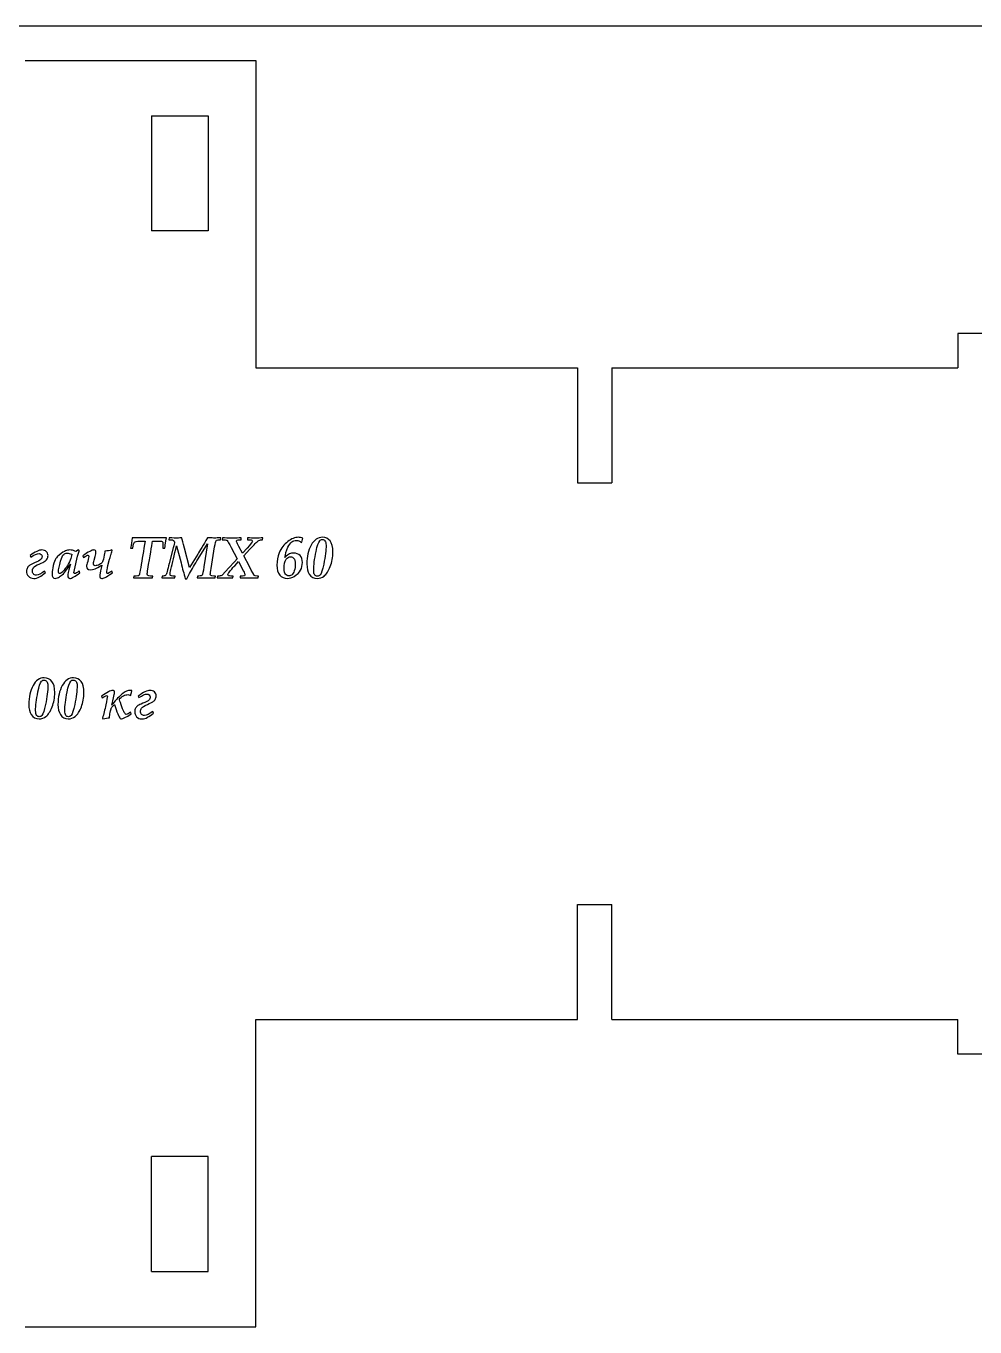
# Model space of a CAD drawing. Header units: millimetres. Extents: x 0 to 148, y -148 to 0.
# Drawn here: x 33.3 to 74.6, y -56.6 to 0 of the extents above; entities that cross this region are included whole.
import ezdxf

# ---------------------------------------------------------------- set-up
doc = ezdxf.new("R2010")
doc.units = ezdxf.units.MM
doc.linetypes.add('K5LT32768', pattern=[0])
doc.linetypes.add('K5LT_BASIC', pattern=[0])

# ---------------------------------------------------------------- blocks, each defined once
blk = doc.blocks.new('U0')
at = {"color": 5, "linetype": 'K5LT_BASIC', "true_color": 0x0000ff}
blk.add_line((148, 0), (0, 0), dxfattribs=at)

msp = doc.modelspace()

# ---------------------------------------------------------------- linework, layer by layer
at = {"color": 5, "linetype": 'K5LT_BASIC', "true_color": 0x0000ff}
for p, q in [((33.253, -1.5), (43.288, -1.5)), ((43.288, -1.5), (43.288, -14.871)), ((38.746, -3.913), (38.746, -8.913)), ((38.746, -3.913), (41.216, -3.913)), ((41.216, -3.913), (41.216, -8.913)), ((41.216, -8.913), (38.746, -8.913)), ((75.312, -13.371), (73.812, -13.371)), ((73.812, -13.371), (73.812, -14.871)), ((43.288, -14.871), (57.275, -14.871)), ((57.275, -14.871), (57.275, -19.871)), ((58.775, -14.871), (58.775, -19.871)), ((58.775, -14.871), (73.812, -14.871)), ((57.275, -19.871), (58.775, -19.871)), ((57.275, -43.218), (57.275, -38.218)), ((57.275, -38.218), (58.775, -38.218)), ((58.775, -43.218), (58.775, -38.218)), ((43.288, -43.218), (57.275, -43.218)), ((43.288, -56.589), (43.288, -43.218)), ((58.775, -43.218), (73.812, -43.218)), ((73.812, -44.718), (73.812, -43.218)), ((75.312, -44.718), (73.812, -44.718)), ((38.746, -54.176), (38.746, -49.176)), ((41.216, -49.176), (38.746, -49.176)), ((41.216, -54.176), (41.216, -49.176)), ((38.746, -54.176), (41.216, -54.176)), ((33.253, -56.589), (43.288, -56.589))]:
    msp.add_line(p, q, dxfattribs=at)
at = {"color": 250, "linetype": 'K5LT32768', "true_color": 0x333333}
for points, knots in [([(37.967, -24.009), (37.967, -24.009), (37.981, -23.925), (37.981, -23.925), (38.084, -23.925), (38.084, -23.925), (38.138, -23.925), (38.172, -23.919), (38.187, -23.909), (38.203, -23.898), (38.214, -23.878), (38.222, -23.849), (38.23, -23.82), (38.249, -23.72), (38.28, -23.549), (38.339, -23.198), (38.403, -22.816), (38.472, -22.401), (38.472, -22.401), (38.345, -22.401), (38.345, -22.401), (38.188, -22.401), (38.084, -22.411), (38.034, -22.431), (37.998, -22.445), (37.971, -22.505), (37.954, -22.609), (37.954, -22.609), (37.938, -22.709), (37.938, -22.709), (37.841, -22.709), (37.841, -22.709), (37.868, -22.563), (37.888, -22.416), (37.903, -22.268), (37.903, -22.268), (37.917, -22.256), (37.917, -22.256), (38.439, -22.264), (38.439, -22.264), (38.791, -22.264), (38.791, -22.264), (39.066, -22.264), (39.264, -22.261), (39.384, -22.256), (39.384, -22.256), (39.403, -22.268), (39.403, -22.268), (39.378, -22.397), (39.378, -22.397), (39.353, -22.525), (39.337, -22.628), (39.329, -22.709), (39.329, -22.709), (39.235, -22.709), (39.235, -22.709), (39.242, -22.622), (39.245, -22.555), (39.245, -22.508), (39.245, -22.461), (39.234, -22.431), (39.212, -22.419), (39.19, -22.407), (39.121, -22.401), (39.005, -22.401), (39.005, -22.401), (38.794, -22.401), (38.794, -22.401), (38.754, -22.641), (38.686, -23.049), (38.59, -23.626), (38.572, -23.736), (38.563, -23.81), (38.563, -23.848), (38.563, -23.875), (38.572, -23.895), (38.589, -23.907), (38.607, -23.919), (38.645, -23.925), (38.703, -23.925), (38.703, -23.925), (38.807, -23.925), (38.807, -23.925), (38.793, -24.009), (38.793, -24.009), (38.608, -24), (38.459, -23.996), (38.345, -23.996), (38.222, -23.996), (38.096, -24), (37.967, -24.009)], [0, 0, 0, 0, 0.030303, 0.030303, 0.060606, 0.060606, 0.060606, 0.090909, 0.090909, 0.090909, 0.121212, 0.121212, 0.121212, 0.151515, 0.151515, 0.151515, 0.181818, 0.181818, 0.181818, 0.212121, 0.212121, 0.212121, 0.242424, 0.242424, 0.242424, 0.272727, 0.272727, 0.272727, 0.30303, 0.30303, 0.333333, 0.333333, 0.333333, 0.363636, 0.363636, 0.363636, 0.393939, 0.393939, 0.424242, 0.424242, 0.454545, 0.454545, 0.454545, 0.484848, 0.484848, 0.484848, 0.515152, 0.515152, 0.545455, 0.545455, 0.545455, 0.575758, 0.575758, 0.575758, 0.606061, 0.606061, 0.606061, 0.636364, 0.636364, 0.636364, 0.666667, 0.666667, 0.666667, 0.69697, 0.69697, 0.69697, 0.727273, 0.727273, 0.727273, 0.757576, 0.757576, 0.757576, 0.787879, 0.787879, 0.787879, 0.818182, 0.818182, 0.818182, 0.848485, 0.848485, 0.848485, 0.878788, 0.878788, 0.909091, 0.909091, 0.909091, 0.939394, 0.939394, 0.939394, 1, 1, 1, 1]), ([(39.2, -24.009), (39.2, -24.009), (39.213, -23.925), (39.213, -23.925), (39.259, -23.925), (39.259, -23.925), (39.318, -23.925), (39.357, -23.908), (39.376, -23.875), (39.395, -23.841), (39.443, -23.673), (39.521, -23.372), (39.521, -23.372), (39.693, -22.701), (39.693, -22.701), (39.729, -22.561), (39.748, -22.475), (39.748, -22.414), (39.736, -22.39), (39.712, -22.374), (39.689, -22.358), (39.65, -22.35), (39.596, -22.35), (39.596, -22.35), (39.496, -22.35), (39.496, -22.35), (39.51, -22.266), (39.51, -22.266), (39.562, -22.27), (39.675, -22.271), (39.85, -22.271), (39.958, -22.271), (40.031, -22.27), (40.07, -22.266), (40.088, -22.343), (40.126, -22.491), (40.184, -22.709), (40.184, -22.709), (40.407, -23.55), (40.407, -23.55), (40.76, -22.973), (40.76, -22.973), (40.853, -22.819), (40.993, -22.583), (41.178, -22.266), (41.343, -22.27), (41.448, -22.271), (41.49, -22.271), (41.561, -22.271), (41.65, -22.27), (41.758, -22.266), (41.758, -22.266), (41.744, -22.35), (41.744, -22.35), (41.686, -22.35), (41.686, -22.35), (41.621, -22.35), (41.579, -22.363), (41.559, -22.388), (41.54, -22.413), (41.518, -22.501), (41.493, -22.651), (41.493, -22.651), (41.337, -23.596), (41.337, -23.596), (41.315, -23.721), (41.305, -23.803), (41.305, -23.844), (41.305, -23.875), (41.313, -23.896), (41.331, -23.908), (41.349, -23.919), (41.389, -23.925), (41.452, -23.925), (41.452, -23.925), (41.528, -23.925), (41.528, -23.925), (41.514, -24.009), (41.514, -24.009), (41.1, -24.001), (41.1, -24.001), (41.051, -24.001), (40.929, -24.004), (40.734, -24.009), (40.734, -24.009), (40.748, -23.925), (40.748, -23.925), (40.813, -23.925), (40.813, -23.925), (40.885, -23.925), (40.93, -23.911), (40.949, -23.883), (40.967, -23.856), (40.993, -23.737), (41.026, -23.529), (41.026, -23.529), (41.183, -22.52), (41.183, -22.52), (40.778, -23.174), (40.778, -23.174), (40.628, -23.414), (40.502, -23.629), (40.399, -23.82), (40.399, -23.82), (40.278, -24.039), (40.278, -24.039), (40.211, -24.039), (40.211, -24.039), (40.157, -23.823), (40.097, -23.595), (40.032, -23.353), (40.032, -23.353), (39.836, -22.61), (39.836, -22.61), (39.737, -23.02), (39.655, -23.362), (39.589, -23.635), (39.566, -23.742), (39.554, -23.814), (39.554, -23.853), (39.554, -23.877), (39.563, -23.895), (39.581, -23.907), (39.599, -23.919), (39.632, -23.925), (39.68, -23.925), (39.68, -23.925), (39.773, -23.925), (39.773, -23.925), (39.759, -24.009), (39.759, -24.009), (39.589, -24.004), (39.489, -24.001), (39.46, -24.001), (39.404, -24.001), (39.317, -24.004), (39.2, -24.009)], [0, 0, 0, 0, 0.02, 0.02, 0.04, 0.04, 0.04, 0.06, 0.06, 0.06, 0.08, 0.08, 0.08, 0.1, 0.1, 0.1, 0.12, 0.12, 0.14, 0.14, 0.14, 0.16, 0.16, 0.16, 0.18, 0.18, 0.2, 0.2, 0.2, 0.22, 0.22, 0.22, 0.24, 0.24, 0.24, 0.26, 0.26, 0.26, 0.28, 0.28, 0.3, 0.3, 0.3, 0.32, 0.32, 0.32, 0.34, 0.34, 0.34, 0.36, 0.36, 0.36, 0.38, 0.38, 0.4, 0.4, 0.4, 0.42, 0.42, 0.42, 0.44, 0.44, 0.44, 0.46, 0.46, 0.46, 0.48, 0.48, 0.48, 0.5, 0.5, 0.5, 0.52, 0.52, 0.52, 0.54, 0.54, 0.56, 0.56, 0.58, 0.58, 0.58, 0.6, 0.6, 0.6, 0.62, 0.62, 0.64, 0.64, 0.64, 0.66, 0.66, 0.66, 0.68, 0.68, 0.68, 0.7, 0.7, 0.72, 0.72, 0.72, 0.74, 0.74, 0.74, 0.76, 0.76, 0.78, 0.78, 0.78, 0.8, 0.8, 0.8, 0.82, 0.82, 0.82, 0.84, 0.84, 0.84, 0.86, 0.86, 0.86, 0.88, 0.88, 0.88, 0.9, 0.9, 0.9, 0.92, 0.92, 0.94, 0.94, 0.94, 0.96, 0.96, 0.96, 1, 1, 1, 1]), ([(41.609, -24.009), (41.609, -24.009), (41.622, -23.925), (41.622, -23.925), (41.686, -23.925), (41.686, -23.925), (41.749, -23.925), (41.796, -23.911), (41.827, -23.883), (41.827, -23.883), (42.117, -23.562), (42.117, -23.562), (42.352, -23.309), (42.352, -23.309), (42.473, -23.177), (42.473, -23.177), (42.216, -22.687), (42.216, -22.687), (42.123, -22.509), (42.064, -22.408), (42.04, -22.385), (42.015, -22.362), (41.973, -22.35), (41.912, -22.35), (41.912, -22.35), (41.82, -22.35), (41.82, -22.35), (41.835, -22.266), (41.835, -22.266), (41.945, -22.271), (42.087, -22.274), (42.259, -22.274), (42.418, -22.274), (42.547, -22.271), (42.647, -22.266), (42.647, -22.266), (42.647, -22.35), (42.647, -22.35), (42.59, -22.35), (42.59, -22.35), (42.531, -22.35), (42.492, -22.354), (42.474, -22.363), (42.455, -22.372), (42.446, -22.384), (42.446, -22.415), (42.45, -22.434), (42.458, -22.454), (42.474, -22.492), (42.505, -22.556), (42.551, -22.646), (42.551, -22.646), (42.701, -22.931), (42.701, -22.931), (42.902, -22.713), (42.902, -22.713), (43.059, -22.532), (43.138, -22.428), (43.138, -22.401), (43.138, -22.387), (43.13, -22.375), (43.113, -22.365), (43.096, -22.355), (43.066, -22.35), (43.021, -22.35), (43.021, -22.35), (42.923, -22.35), (42.923, -22.35), (42.928, -22.266), (42.928, -22.266), (43.038, -22.271), (43.148, -22.274), (43.258, -22.274), (43.37, -22.274), (43.482, -22.271), (43.595, -22.266), (43.595, -22.266), (43.582, -22.35), (43.582, -22.35), (43.538, -22.35), (43.538, -22.35), (43.475, -22.35), (43.426, -22.363), (43.393, -22.389), (43.34, -22.428), (43.213, -22.558), (43.011, -22.776), (43.011, -22.776), (42.762, -23.047), (42.762, -23.047), (43.003, -23.508), (43.003, -23.508), (43.127, -23.748), (43.197, -23.878), (43.232, -23.916), (43.276, -23.925), (43.346, -23.925), (43.346, -23.925), (43.397, -23.925), (43.397, -23.925), (43.383, -24.009), (43.383, -24.009), (43.251, -24), (43.125, -23.996), (43.005, -23.996), (42.885, -23.996), (42.751, -24), (42.603, -24.009), (42.603, -24.009), (42.607, -23.925), (42.607, -23.925), (42.71, -23.925), (42.71, -23.925), (42.751, -23.925), (42.779, -23.92), (42.793, -23.91), (42.806, -23.9), (42.813, -23.886), (42.813, -23.867), (42.813, -23.841), (42.792, -23.787), (42.75, -23.706), (42.75, -23.706), (42.535, -23.295), (42.535, -23.295), (42.368, -23.475), (42.368, -23.475), (42.332, -23.513), (42.267, -23.588), (42.174, -23.701), (42.122, -23.766), (42.091, -23.807), (42.083, -23.824), (42.075, -23.841), (42.07, -23.853), (42.07, -23.861), (42.07, -23.882), (42.079, -23.898), (42.096, -23.909), (42.113, -23.919), (42.15, -23.925), (42.205, -23.925), (42.205, -23.925), (42.293, -23.925), (42.293, -23.925), (42.29, -24.009), (42.29, -24.009), (42.162, -24), (42.044, -23.996), (41.937, -23.996), (41.829, -23.996), (41.72, -24), (41.609, -24.009)], [0, 0, 0, 0, 0.017544, 0.017544, 0.035088, 0.035088, 0.035088, 0.052632, 0.052632, 0.052632, 0.070175, 0.070175, 0.087719, 0.087719, 0.105263, 0.105263, 0.122807, 0.122807, 0.122807, 0.140351, 0.140351, 0.140351, 0.157895, 0.157895, 0.157895, 0.175439, 0.175439, 0.192982, 0.192982, 0.192982, 0.210526, 0.210526, 0.210526, 0.22807, 0.22807, 0.22807, 0.245614, 0.245614, 0.263158, 0.263158, 0.263158, 0.280702, 0.280702, 0.280702, 0.298246, 0.298246, 0.315789, 0.315789, 0.315789, 0.333333, 0.333333, 0.333333, 0.350877, 0.350877, 0.368421, 0.368421, 0.368421, 0.385965, 0.385965, 0.385965, 0.403509, 0.403509, 0.403509, 0.421053, 0.421053, 0.421053, 0.438596, 0.438596, 0.45614, 0.45614, 0.45614, 0.473684, 0.473684, 0.473684, 0.491228, 0.491228, 0.491228, 0.508772, 0.508772, 0.526316, 0.526316, 0.526316, 0.54386, 0.54386, 0.54386, 0.561404, 0.561404, 0.561404, 0.578947, 0.578947, 0.596491, 0.596491, 0.596491, 0.614035, 0.614035, 0.631579, 0.631579, 0.631579, 0.649123, 0.649123, 0.666667, 0.666667, 0.666667, 0.684211, 0.684211, 0.684211, 0.701754, 0.701754, 0.701754, 0.719298, 0.719298, 0.736842, 0.736842, 0.736842, 0.754386, 0.754386, 0.754386, 0.77193, 0.77193, 0.77193, 0.789474, 0.789474, 0.789474, 0.807018, 0.807018, 0.824561, 0.824561, 0.824561, 0.842105, 0.842105, 0.842105, 0.859649, 0.859649, 0.859649, 0.877193, 0.877193, 0.877193, 0.894737, 0.894737, 0.894737, 0.912281, 0.912281, 0.912281, 0.929825, 0.929825, 0.947368, 0.947368, 0.947368, 0.964912, 0.964912, 0.964912, 1, 1, 1, 1]), ([(45.281, -22.454), (45.281, -22.454), (45.26, -22.462), (45.26, -22.462), (45.202, -22.404), (45.131, -22.376), (45.045, -22.376), (44.975, -22.376), (44.909, -22.398), (44.847, -22.444), (44.785, -22.489), (44.729, -22.566), (44.68, -22.675), (44.613, -22.824), (44.57, -22.973), (44.55, -23.121), (44.63, -23.042), (44.697, -22.99), (44.751, -22.964), (44.805, -22.939), (44.866, -22.927), (44.933, -22.927), (45.045, -22.927), (45.137, -22.962), (45.207, -23.034), (45.277, -23.105), (45.313, -23.206), (45.313, -23.336), (45.313, -23.458), (45.285, -23.569), (45.23, -23.67), (45.175, -23.77), (45.085, -23.86), (44.959, -23.94), (44.866, -23.999), (44.766, -24.029), (44.659, -24.029), (44.518, -24.029), (44.407, -23.981), (44.325, -23.886), (44.244, -23.79), (44.203, -23.645), (44.203, -23.449), (44.203, -23.266), (44.236, -23.089), (44.304, -22.917), (44.385, -22.712), (44.508, -22.548), (44.672, -22.425), (44.836, -22.302), (44.991, -22.241), (45.138, -22.241), (45.202, -22.241), (45.267, -22.253), (45.333, -22.277), (45.333, -22.277), (45.281, -22.454), (45.281, -22.454)], [0, 0, 0, 0, 0.05, 0.05, 0.05, 0.1, 0.1, 0.1, 0.15, 0.15, 0.15, 0.2, 0.2, 0.2, 0.25, 0.25, 0.25, 0.3, 0.3, 0.3, 0.35, 0.35, 0.35, 0.4, 0.4, 0.4, 0.45, 0.45, 0.45, 0.5, 0.5, 0.5, 0.55, 0.55, 0.55, 0.6, 0.6, 0.6, 0.65, 0.65, 0.65, 0.7, 0.7, 0.7, 0.75, 0.75, 0.75, 0.8, 0.8, 0.8, 0.85, 0.85, 0.85, 0.9, 0.9, 0.9, 1, 1, 1, 1]), ([(45.508, -23.399), (45.508, -23.081), (45.57, -22.808), (45.693, -22.581), (45.816, -22.354), (45.978, -22.241), (46.18, -22.241), (46.321, -22.241), (46.432, -22.293), (46.514, -22.397), (46.595, -22.501), (46.636, -22.665), (46.636, -22.887), (46.636, -23.109), (46.599, -23.316), (46.525, -23.507), (46.452, -23.698), (46.36, -23.838), (46.251, -23.927), (46.169, -23.995), (46.07, -24.029), (45.955, -24.029), (45.809, -24.029), (45.695, -23.967), (45.612, -23.843), (45.543, -23.739), (45.508, -23.592), (45.508, -23.399)], [0, 0, 0, 0, 0.1, 0.1, 0.1, 0.2, 0.2, 0.2, 0.3, 0.3, 0.3, 0.4, 0.4, 0.4, 0.5, 0.5, 0.5, 0.6, 0.6, 0.6, 0.7, 0.7, 0.7, 0.8, 0.8, 0.8, 1, 1, 1, 1]), ([(45.805, -23.667), (45.805, -23.767), (45.819, -23.836), (45.846, -23.875), (45.873, -23.913), (45.911, -23.933), (45.959, -23.933), (46.007, -23.933), (46.048, -23.913), (46.082, -23.874), (46.133, -23.815), (46.185, -23.658), (46.237, -23.404), (46.305, -23.071), (46.339, -22.797), (46.339, -22.582), (46.339, -22.498), (46.323, -22.437), (46.293, -22.397), (46.263, -22.357), (46.224, -22.337), (46.177, -22.337), (46.133, -22.337), (46.094, -22.356), (46.062, -22.393), (46.004, -22.459), (45.952, -22.612), (45.904, -22.852), (45.838, -23.19), (45.805, -23.462), (45.805, -23.667)], [0, 0, 0, 0, 0.090909, 0.090909, 0.090909, 0.181818, 0.181818, 0.181818, 0.272727, 0.272727, 0.272727, 0.363636, 0.363636, 0.363636, 0.454545, 0.454545, 0.454545, 0.545455, 0.545455, 0.545455, 0.636364, 0.636364, 0.636364, 0.727273, 0.727273, 0.727273, 0.818182, 0.818182, 0.818182, 1, 1, 1, 1]), ([(33.465, -23.038), (33.687, -22.873), (33.858, -22.79), (33.98, -22.79), (34.059, -22.79), (34.124, -22.812), (34.173, -22.858), (34.223, -22.903), (34.248, -22.962), (34.248, -23.035), (34.248, -23.088), (34.234, -23.137), (34.206, -23.181), (34.178, -23.226), (34.146, -23.26), (34.107, -23.284), (34.069, -23.307), (33.989, -23.346), (33.867, -23.401), (33.733, -23.46), (33.649, -23.513), (33.616, -23.559), (33.583, -23.605), (33.567, -23.653), (33.567, -23.704), (33.567, -23.756), (33.582, -23.798), (33.611, -23.833), (33.641, -23.867), (33.684, -23.884), (33.74, -23.884), (33.831, -23.884), (33.951, -23.827), (34.099, -23.712), (34.099, -23.712), (34.138, -23.776), (34.138, -23.776), (34.04, -23.854), (33.951, -23.916), (33.872, -23.961), (33.792, -24.006), (33.713, -24.029), (33.635, -24.029), (33.527, -24.029), (33.446, -23.997), (33.393, -23.933), (33.34, -23.869), (33.313, -23.797), (33.313, -23.716), (33.313, -23.66), (33.326, -23.608), (33.354, -23.562), (33.381, -23.516), (33.415, -23.48), (33.456, -23.454), (33.496, -23.428), (33.566, -23.394), (33.666, -23.352), (33.806, -23.292), (33.894, -23.244), (33.931, -23.207), (33.968, -23.17), (33.986, -23.125), (33.986, -23.072), (33.986, -23.035), (33.973, -23.005), (33.948, -22.983), (33.923, -22.961), (33.892, -22.95), (33.856, -22.95), (33.773, -22.95), (33.654, -23), (33.496, -23.102), (33.496, -23.102), (33.465, -23.038), (33.465, -23.038)], [0, 0, 0, 0, 0.038462, 0.038462, 0.038462, 0.076923, 0.076923, 0.076923, 0.115385, 0.115385, 0.115385, 0.153846, 0.153846, 0.153846, 0.192308, 0.192308, 0.192308, 0.230769, 0.230769, 0.230769, 0.269231, 0.269231, 0.269231, 0.307692, 0.307692, 0.307692, 0.346154, 0.346154, 0.346154, 0.384615, 0.384615, 0.384615, 0.423077, 0.423077, 0.423077, 0.461538, 0.461538, 0.461538, 0.5, 0.5, 0.5, 0.538462, 0.538462, 0.538462, 0.576923, 0.576923, 0.576923, 0.615385, 0.615385, 0.615385, 0.653846, 0.653846, 0.653846, 0.692308, 0.692308, 0.692308, 0.730769, 0.730769, 0.730769, 0.769231, 0.769231, 0.769231, 0.807692, 0.807692, 0.807692, 0.846154, 0.846154, 0.846154, 0.884615, 0.884615, 0.884615, 0.923077, 0.923077, 0.923077, 1, 1, 1, 1]), ([(35.605, -23.697), (35.605, -23.697), (35.631, -23.778), (35.631, -23.778), (35.425, -23.945), (35.281, -24.029), (35.198, -24.029), (35.171, -24.029), (35.151, -24.02), (35.137, -24.003), (35.118, -23.979), (35.109, -23.949), (35.109, -23.913), (35.109, -23.864), (35.138, -23.724), (35.195, -23.494), (35.195, -23.494), (35.218, -23.406), (35.218, -23.406), (35.117, -23.565), (35.047, -23.668), (35.008, -23.715), (34.944, -23.795), (34.883, -23.858), (34.826, -23.904), (34.768, -23.95), (34.711, -23.985), (34.654, -24.008), (34.62, -24.022), (34.591, -24.029), (34.567, -24.029), (34.522, -24.029), (34.487, -24.012), (34.462, -23.978), (34.436, -23.944), (34.423, -23.888), (34.423, -23.808), (34.423, -23.713), (34.441, -23.599), (34.477, -23.466), (34.513, -23.333), (34.552, -23.229), (34.592, -23.157), (34.613, -23.119), (34.659, -23.072), (34.728, -23.018), (34.86, -22.914), (34.953, -22.85), (35.008, -22.826), (35.062, -22.801), (35.121, -22.79), (35.184, -22.79), (35.23, -22.79), (35.275, -22.795), (35.319, -22.805), (35.364, -22.815), (35.408, -22.831), (35.451, -22.852), (35.451, -22.852), (35.566, -22.79), (35.566, -22.79), (35.607, -22.815), (35.607, -22.815), (35.6, -22.83), (35.592, -22.856), (35.581, -22.891), (35.581, -22.891), (35.534, -23.058), (35.534, -23.058), (35.394, -23.654), (35.394, -23.654), (35.382, -23.706), (35.376, -23.747), (35.376, -23.775), (35.376, -23.804), (35.386, -23.818), (35.406, -23.818), (35.441, -23.818), (35.508, -23.778), (35.605, -23.697)], [0, 0, 0, 0, 0.035714, 0.035714, 0.035714, 0.071429, 0.071429, 0.071429, 0.107143, 0.107143, 0.107143, 0.142857, 0.142857, 0.142857, 0.178571, 0.178571, 0.178571, 0.214286, 0.214286, 0.214286, 0.25, 0.25, 0.25, 0.285714, 0.285714, 0.285714, 0.321429, 0.321429, 0.321429, 0.357143, 0.357143, 0.357143, 0.392857, 0.392857, 0.392857, 0.428571, 0.428571, 0.428571, 0.464286, 0.464286, 0.464286, 0.5, 0.5, 0.5, 0.535714, 0.535714, 0.535714, 0.571429, 0.571429, 0.571429, 0.607143, 0.607143, 0.607143, 0.642857, 0.642857, 0.642857, 0.678571, 0.678571, 0.678571, 0.714286, 0.714286, 0.75, 0.75, 0.75, 0.785714, 0.785714, 0.785714, 0.821429, 0.821429, 0.857143, 0.857143, 0.857143, 0.892857, 0.892857, 0.892857, 0.928571, 0.928571, 0.928571, 1, 1, 1, 1]), ([(35.28, -22.979), (35.243, -22.961), (35.207, -22.947), (35.173, -22.938), (35.139, -22.929), (35.105, -22.924), (35.073, -22.924), (35.016, -22.924), (34.968, -22.943), (34.928, -22.982), (34.888, -23.02), (34.844, -23.117), (34.797, -23.273), (34.734, -23.478), (34.703, -23.632), (34.703, -23.734), (34.703, -23.763), (34.708, -23.785), (34.718, -23.799), (34.728, -23.814), (34.739, -23.821), (34.752, -23.821), (34.765, -23.821), (34.781, -23.814), (34.803, -23.8), (34.859, -23.762), (34.923, -23.697), (34.997, -23.603), (35.07, -23.509), (35.131, -23.412), (35.179, -23.311), (35.226, -23.209), (35.257, -23.119), (35.269, -23.041), (35.269, -23.041), (35.28, -22.979), (35.28, -22.979)], [0, 0, 0, 0, 0.076923, 0.076923, 0.076923, 0.153846, 0.153846, 0.153846, 0.230769, 0.230769, 0.230769, 0.307692, 0.307692, 0.307692, 0.384615, 0.384615, 0.384615, 0.461538, 0.461538, 0.461538, 0.538462, 0.538462, 0.538462, 0.615385, 0.615385, 0.615385, 0.692308, 0.692308, 0.692308, 0.769231, 0.769231, 0.769231, 0.846154, 0.846154, 0.846154, 1, 1, 1, 1]), ([(37.041, -22.813), (37.014, -22.892), (36.994, -22.958), (36.98, -23.009), (36.98, -23.009), (36.948, -23.12), (36.948, -23.12), (36.937, -23.147), (36.93, -23.172), (36.925, -23.194), (36.925, -23.194), (36.856, -23.468), (36.856, -23.468), (36.821, -23.607), (36.804, -23.708), (36.804, -23.773), (36.804, -23.803), (36.813, -23.818), (36.832, -23.818), (36.851, -23.818), (36.883, -23.804), (36.928, -23.775), (36.973, -23.747), (37.004, -23.724), (37.019, -23.706), (37.019, -23.706), (37.048, -23.78), (37.048, -23.78), (36.895, -23.89), (36.79, -23.959), (36.731, -23.987), (36.672, -24.015), (36.626, -24.029), (36.591, -24.029), (36.526, -24.029), (36.494, -23.992), (36.494, -23.917), (36.494, -23.869), (36.515, -23.756), (36.558, -23.581), (36.558, -23.581), (36.593, -23.446), (36.593, -23.446), (36.536, -23.482), (36.536, -23.482), (36.365, -23.596), (36.211, -23.653), (36.075, -23.653), (35.975, -23.653), (35.925, -23.606), (35.925, -23.511), (35.925, -23.469), (35.941, -23.393), (35.972, -23.285), (35.972, -23.285), (35.998, -23.193), (35.998, -23.193), (36.01, -23.148), (36.017, -23.108), (36.017, -23.073), (36.017, -23.035), (36.005, -23.016), (35.982, -23.016), (35.955, -23.016), (35.892, -23.049), (35.792, -23.115), (35.792, -23.115), (35.762, -23.044), (35.762, -23.044), (35.998, -22.874), (36.159, -22.79), (36.246, -22.79), (36.302, -22.79), (36.33, -22.823), (36.33, -22.889), (36.33, -22.925), (36.318, -22.989), (36.293, -23.081), (36.293, -23.081), (36.251, -23.238), (36.251, -23.238), (36.23, -23.315), (36.22, -23.37), (36.22, -23.403), (36.22, -23.451), (36.248, -23.475), (36.305, -23.475), (36.36, -23.475), (36.421, -23.458), (36.486, -23.425), (36.552, -23.391), (36.592, -23.361), (36.608, -23.334), (36.623, -23.308), (36.646, -23.232), (36.676, -23.107), (36.706, -22.982), (36.722, -22.893), (36.724, -22.839), (36.826, -22.835), (36.925, -22.818), (37.02, -22.79), (37.02, -22.79), (37.041, -22.813), (37.041, -22.813)], [0, 0, 0, 0, 0.027778, 0.027778, 0.027778, 0.055556, 0.055556, 0.055556, 0.083333, 0.083333, 0.083333, 0.111111, 0.111111, 0.111111, 0.138889, 0.138889, 0.138889, 0.166667, 0.166667, 0.166667, 0.194444, 0.194444, 0.194444, 0.222222, 0.222222, 0.222222, 0.25, 0.25, 0.25, 0.277778, 0.277778, 0.277778, 0.305556, 0.305556, 0.305556, 0.333333, 0.333333, 0.333333, 0.361111, 0.361111, 0.361111, 0.388889, 0.388889, 0.416667, 0.416667, 0.416667, 0.444444, 0.444444, 0.444444, 0.472222, 0.472222, 0.472222, 0.5, 0.5, 0.5, 0.527778, 0.527778, 0.527778, 0.555556, 0.555556, 0.555556, 0.583333, 0.583333, 0.583333, 0.611111, 0.611111, 0.611111, 0.638889, 0.638889, 0.638889, 0.666667, 0.666667, 0.666667, 0.694444, 0.694444, 0.694444, 0.722222, 0.722222, 0.722222, 0.75, 0.75, 0.75, 0.777778, 0.777778, 0.777778, 0.805556, 0.805556, 0.805556, 0.833333, 0.833333, 0.833333, 0.861111, 0.861111, 0.861111, 0.888889, 0.888889, 0.888889, 0.916667, 0.916667, 0.916667, 0.944444, 0.944444, 0.944444, 1, 1, 1, 1]), ([(44.515, -23.611), (44.515, -23.717), (44.534, -23.795), (44.573, -23.845), (44.612, -23.895), (44.664, -23.92), (44.73, -23.92), (44.78, -23.92), (44.824, -23.904), (44.896, -23.842), (44.929, -23.783), (44.957, -23.695), (44.986, -23.607), (45, -23.505), (45, -23.39), (45, -23.281), (44.982, -23.204), (44.944, -23.157), (44.907, -23.11), (44.855, -23.087), (44.789, -23.087), (44.711, -23.087), (44.65, -23.122), (44.606, -23.192), (44.545, -23.288), (44.515, -23.427), (44.515, -23.611)], [0, 0, 0, 0, 0.1, 0.1, 0.1, 0.2, 0.2, 0.2, 0.3, 0.3, 0.4, 0.4, 0.4, 0.5, 0.5, 0.5, 0.6, 0.6, 0.6, 0.7, 0.7, 0.7, 0.8, 0.8, 0.8, 1, 1, 1, 1]), ([(33.411, -29.509), (33.411, -29.19), (33.473, -28.918), (33.596, -28.691), (33.719, -28.464), (33.881, -28.35), (34.082, -28.35), (34.224, -28.35), (34.335, -28.403), (34.416, -28.507), (34.498, -28.611), (34.539, -28.774), (34.539, -28.997), (34.539, -29.219), (34.502, -29.426), (34.428, -29.617), (34.354, -29.808), (34.263, -29.948), (34.154, -30.037), (34.071, -30.105), (33.973, -30.139), (33.857, -30.139), (33.712, -30.139), (33.598, -30.077), (33.515, -29.953), (33.446, -29.849), (33.411, -29.701), (33.411, -29.509)], [0, 0, 0, 0, 0.1, 0.1, 0.1, 0.2, 0.2, 0.2, 0.3, 0.3, 0.3, 0.4, 0.4, 0.4, 0.5, 0.5, 0.5, 0.6, 0.6, 0.6, 0.7, 0.7, 0.7, 0.8, 0.8, 0.8, 1, 1, 1, 1]), ([(33.708, -29.777), (33.708, -29.877), (33.722, -29.946), (33.749, -29.985), (33.776, -30.023), (33.814, -30.042), (33.862, -30.042), (33.91, -30.042), (33.951, -30.023), (33.984, -29.984), (34.036, -29.924), (34.088, -29.767), (34.14, -29.514), (34.208, -29.181), (34.241, -28.906), (34.241, -28.691), (34.241, -28.608), (34.226, -28.546), (34.196, -28.507), (34.166, -28.467), (34.127, -28.447), (34.08, -28.447), (34.036, -28.447), (33.997, -28.466), (33.965, -28.503), (33.907, -28.569), (33.854, -28.722), (33.807, -28.962), (33.741, -29.3), (33.708, -29.572), (33.708, -29.777)], [0, 0, 0, 0, 0.090909, 0.090909, 0.090909, 0.181818, 0.181818, 0.181818, 0.272727, 0.272727, 0.272727, 0.363636, 0.363636, 0.363636, 0.454545, 0.454545, 0.454545, 0.545455, 0.545455, 0.545455, 0.636364, 0.636364, 0.636364, 0.727273, 0.727273, 0.727273, 0.818182, 0.818182, 0.818182, 1, 1, 1, 1]), ([(34.681, -29.509), (34.681, -29.19), (34.743, -28.918), (34.866, -28.691), (34.989, -28.464), (35.151, -28.35), (35.352, -28.35), (35.494, -28.35), (35.605, -28.403), (35.686, -28.507), (35.768, -28.611), (35.809, -28.774), (35.809, -28.997), (35.809, -29.219), (35.772, -29.426), (35.698, -29.617), (35.624, -29.808), (35.533, -29.948), (35.424, -30.037), (35.341, -30.105), (35.243, -30.139), (35.127, -30.139), (34.982, -30.139), (34.868, -30.077), (34.785, -29.953), (34.716, -29.849), (34.681, -29.701), (34.681, -29.509)], [0, 0, 0, 0, 0.1, 0.1, 0.1, 0.2, 0.2, 0.2, 0.3, 0.3, 0.3, 0.4, 0.4, 0.4, 0.5, 0.5, 0.5, 0.6, 0.6, 0.6, 0.7, 0.7, 0.7, 0.8, 0.8, 0.8, 1, 1, 1, 1]), ([(34.978, -29.777), (34.978, -29.877), (34.992, -29.946), (35.019, -29.985), (35.046, -30.023), (35.084, -30.042), (35.132, -30.042), (35.18, -30.042), (35.221, -30.023), (35.255, -29.984), (35.306, -29.924), (35.358, -29.767), (35.41, -29.514), (35.478, -29.181), (35.511, -28.906), (35.511, -28.691), (35.511, -28.608), (35.496, -28.546), (35.466, -28.507), (35.436, -28.467), (35.397, -28.447), (35.35, -28.447), (35.306, -28.447), (35.267, -28.466), (35.235, -28.503), (35.177, -28.569), (35.124, -28.722), (35.077, -28.962), (35.011, -29.3), (34.978, -29.572), (34.978, -29.777)], [0, 0, 0, 0, 0.090909, 0.090909, 0.090909, 0.181818, 0.181818, 0.181818, 0.272727, 0.272727, 0.272727, 0.363636, 0.363636, 0.363636, 0.454545, 0.454545, 0.454545, 0.545455, 0.545455, 0.545455, 0.636364, 0.636364, 0.636364, 0.727273, 0.727273, 0.727273, 0.818182, 0.818182, 0.818182, 1, 1, 1, 1]), ([(37.018, -29.535), (37.021, -29.531), (37.054, -29.493), (37.115, -29.421), (37.264, -29.245), (37.391, -29.114), (37.498, -29.028), (37.605, -28.942), (37.713, -28.899), (37.822, -28.899), (37.846, -28.899), (37.87, -28.901), (37.894, -28.904), (37.894, -28.904), (37.894, -28.918), (37.894, -28.918), (37.865, -29.018), (37.85, -29.08), (37.847, -29.105), (37.847, -29.105), (37.833, -29.115), (37.833, -29.115), (37.784, -29.093), (37.744, -29.082), (37.712, -29.082), (37.658, -29.082), (37.597, -29.1), (37.529, -29.137), (37.46, -29.173), (37.399, -29.224), (37.344, -29.291), (37.35, -29.309), (37.377, -29.386), (37.426, -29.522), (37.475, -29.659), (37.515, -29.758), (37.545, -29.818), (37.575, -29.879), (37.597, -29.915), (37.612, -29.926), (37.626, -29.938), (37.639, -29.943), (37.651, -29.943), (37.689, -29.943), (37.753, -29.912), (37.841, -29.849), (37.841, -29.849), (37.866, -29.922), (37.866, -29.922), (37.643, -30.066), (37.504, -30.139), (37.447, -30.139), (37.41, -30.139), (37.374, -30.107), (37.339, -30.045), (37.304, -29.982), (37.26, -29.877), (37.208, -29.727), (37.208, -29.727), (37.133, -29.511), (37.133, -29.511), (37.074, -29.575), (37.074, -29.575), (37.038, -29.614), (37.013, -29.648), (37, -29.678), (36.988, -29.707), (36.972, -29.766), (36.953, -29.854), (36.935, -29.942), (36.924, -30.021), (36.919, -30.09), (36.842, -30.091), (36.747, -30.107), (36.635, -30.139), (36.635, -30.139), (36.614, -30.105), (36.614, -30.105), (36.668, -29.928), (36.717, -29.736), (36.762, -29.528), (36.806, -29.321), (36.828, -29.204), (36.828, -29.176), (36.828, -29.142), (36.817, -29.125), (36.794, -29.125), (36.767, -29.125), (36.704, -29.158), (36.603, -29.224), (36.603, -29.224), (36.573, -29.154), (36.573, -29.154), (36.809, -28.984), (36.97, -28.899), (37.057, -28.899), (37.113, -28.899), (37.141, -28.932), (37.141, -28.997), (37.141, -29.037), (37.126, -29.112), (37.097, -29.224), (37.097, -29.224), (37.018, -29.535), (37.018, -29.535)], [0, 0, 0, 0, 0.027778, 0.027778, 0.027778, 0.055556, 0.055556, 0.055556, 0.083333, 0.083333, 0.083333, 0.111111, 0.111111, 0.111111, 0.138889, 0.138889, 0.138889, 0.166667, 0.166667, 0.166667, 0.194444, 0.194444, 0.194444, 0.222222, 0.222222, 0.222222, 0.25, 0.25, 0.25, 0.277778, 0.277778, 0.277778, 0.305556, 0.305556, 0.305556, 0.333333, 0.333333, 0.333333, 0.361111, 0.361111, 0.361111, 0.388889, 0.388889, 0.388889, 0.416667, 0.416667, 0.416667, 0.444444, 0.444444, 0.444444, 0.472222, 0.472222, 0.472222, 0.5, 0.5, 0.5, 0.527778, 0.527778, 0.527778, 0.555556, 0.555556, 0.583333, 0.583333, 0.583333, 0.611111, 0.611111, 0.611111, 0.638889, 0.638889, 0.638889, 0.666667, 0.666667, 0.666667, 0.694444, 0.694444, 0.694444, 0.722222, 0.722222, 0.722222, 0.75, 0.75, 0.75, 0.777778, 0.777778, 0.777778, 0.805556, 0.805556, 0.805556, 0.833333, 0.833333, 0.833333, 0.861111, 0.861111, 0.861111, 0.888889, 0.888889, 0.888889, 0.916667, 0.916667, 0.916667, 0.944444, 0.944444, 0.944444, 1, 1, 1, 1]), ([(38.168, -29.148), (38.39, -28.982), (38.561, -28.899), (38.683, -28.899), (38.762, -28.899), (38.827, -28.922), (38.876, -28.967), (38.926, -29.013), (38.951, -29.072), (38.951, -29.145), (38.951, -29.198), (38.937, -29.246), (38.909, -29.291), (38.881, -29.336), (38.849, -29.369), (38.81, -29.393), (38.772, -29.417), (38.692, -29.456), (38.57, -29.51), (38.436, -29.57), (38.352, -29.623), (38.319, -29.668), (38.286, -29.714), (38.27, -29.763), (38.27, -29.814), (38.27, -29.865), (38.285, -29.908), (38.314, -29.942), (38.344, -29.976), (38.387, -29.994), (38.443, -29.994), (38.534, -29.994), (38.654, -29.936), (38.802, -29.821), (38.802, -29.821), (38.841, -29.885), (38.841, -29.885), (38.743, -29.964), (38.654, -30.025), (38.575, -30.07), (38.495, -30.116), (38.416, -30.139), (38.338, -30.139), (38.23, -30.139), (38.149, -30.106), (38.096, -30.043), (38.043, -29.978), (38.016, -29.906), (38.016, -29.826), (38.016, -29.769), (38.029, -29.717), (38.057, -29.671), (38.084, -29.626), (38.118, -29.59), (38.159, -29.563), (38.199, -29.538), (38.269, -29.503), (38.369, -29.461), (38.509, -29.402), (38.597, -29.353), (38.634, -29.317), (38.671, -29.28), (38.689, -29.235), (38.689, -29.182), (38.689, -29.145), (38.676, -29.115), (38.651, -29.093), (38.626, -29.07), (38.595, -29.059), (38.559, -29.059), (38.476, -29.059), (38.357, -29.11), (38.199, -29.212), (38.199, -29.212), (38.168, -29.148), (38.168, -29.148)], [0, 0, 0, 0, 0.038462, 0.038462, 0.038462, 0.076923, 0.076923, 0.076923, 0.115385, 0.115385, 0.115385, 0.153846, 0.153846, 0.153846, 0.192308, 0.192308, 0.192308, 0.230769, 0.230769, 0.230769, 0.269231, 0.269231, 0.269231, 0.307692, 0.307692, 0.307692, 0.346154, 0.346154, 0.346154, 0.384615, 0.384615, 0.384615, 0.423077, 0.423077, 0.423077, 0.461538, 0.461538, 0.461538, 0.5, 0.5, 0.5, 0.538462, 0.538462, 0.538462, 0.576923, 0.576923, 0.576923, 0.615385, 0.615385, 0.615385, 0.653846, 0.653846, 0.653846, 0.692308, 0.692308, 0.692308, 0.730769, 0.730769, 0.730769, 0.769231, 0.769231, 0.769231, 0.807692, 0.807692, 0.807692, 0.846154, 0.846154, 0.846154, 0.884615, 0.884615, 0.884615, 0.923077, 0.923077, 0.923077, 1, 1, 1, 1])]:
    msp.add_open_spline(points, degree=3, knots=knots, dxfattribs=at)

# ---------------------------------------------------------------- block references
msp.add_blockref('U0', (0, 0))

doc.saveas('drawing.dxf')
